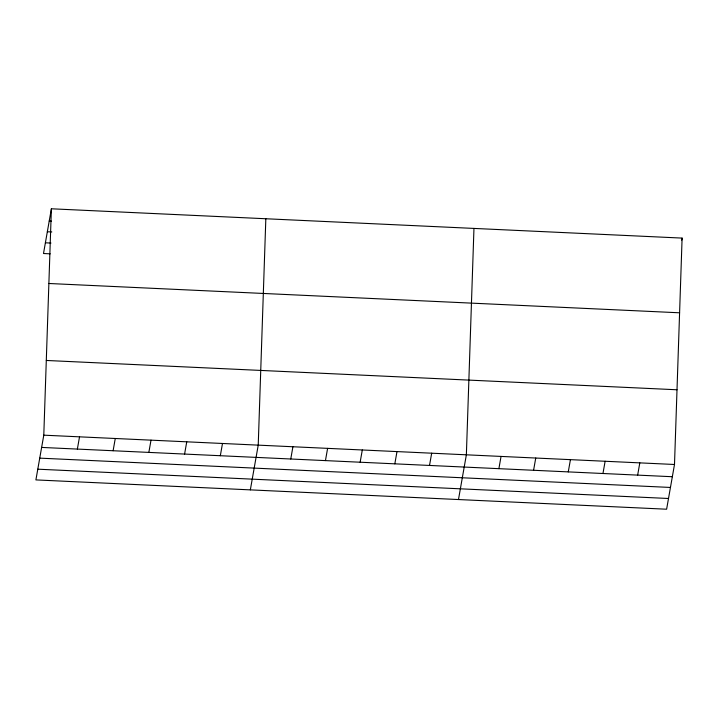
<?xml version="1.0" encoding="UTF-8"?>
<svg xmlns="http://www.w3.org/2000/svg" width="718" height="718" viewBox="0 0 718 718"><rect width="100%" height="100%" fill="white"/><g stroke="black" fill="none" stroke-linecap="round" stroke-linejoin="round"><path stroke-width="1.08" d="M43.789 435.171L51.382 208.785L682.1 238.089L674.498 464.483L666.618 509.215L35.9 479.911L43.789 435.171L674.498 464.483M265.831 218.748L258.229 445.133L250.34 489.873M473.961 228.423L466.368 454.808L458.479 499.54M51.382 208.785L43.502 253.517L50.197 253.831M77.364 449.082L79.527 436.831M113.112 450.742L115.266 438.492M148.85 452.403L151.013 440.152M184.589 454.063L186.752 441.812M220.327 455.724L222.49 443.473M290.763 458.999L292.917 446.749M325.451 460.606L327.605 448.364M360.14 462.221L362.303 449.971M394.828 463.837L396.991 451.586M429.517 465.444L431.68 453.193M498.893 468.666L501.056 456.424M533.582 470.281L535.745 458.03M568.27 471.897L570.433 459.646M602.967 473.503L605.121 461.252M637.656 475.119L639.81 462.868M681.741 240.135L682.1 238.089M49.228 221.036L51.463 221.135M47.334 231.752L51.804 231.959M45.387 242.801L50.969 243.061M48.878 283.493L679.596 312.797M46.293 360.463L677.011 389.775M41.626 447.422L672.344 476.725M39.741 458.138L670.45 487.45M37.794 469.186L668.503 498.489"/></g></svg>
